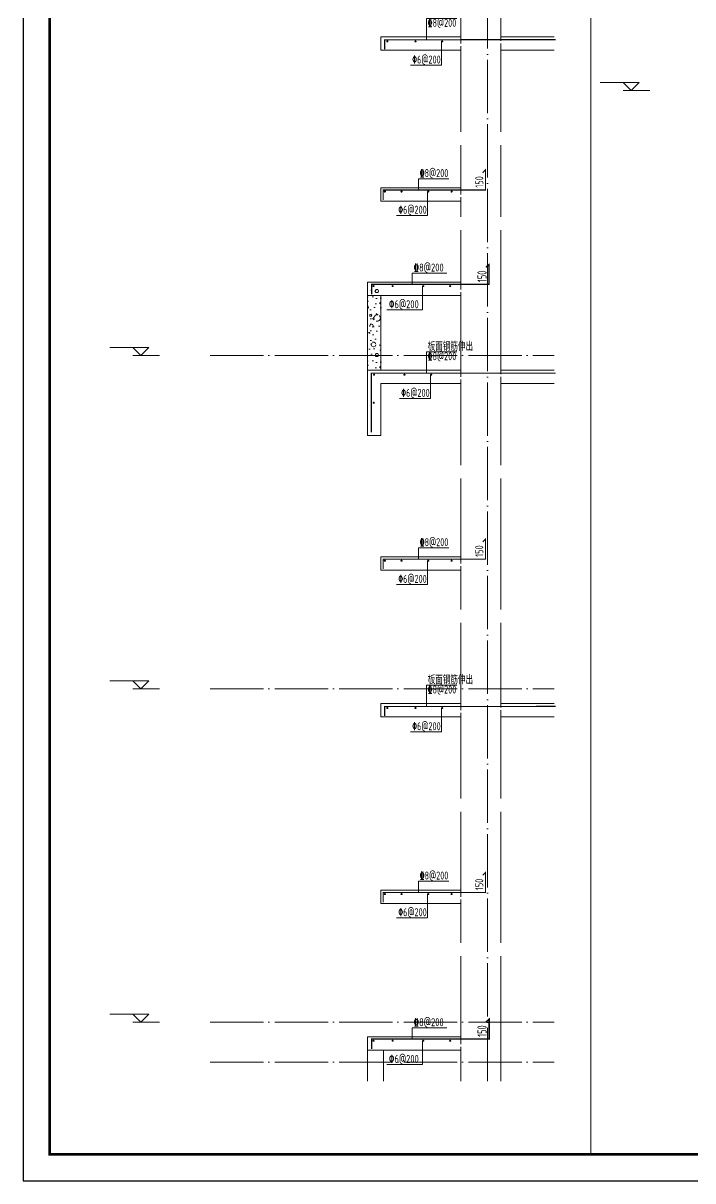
# Model space of a CAD drawing. Extents: x 5874492 to 7194610, y -939842 to -279257.
# Drawn here: x 6055361 to 6060383, y -770562 to -761879 of the extents above; entities that cross this region are included whole.
import ezdxf
from ezdxf.enums import TextEntityAlignment as Align

# ---------------------------------------------------------------- set-up
doc = ezdxf.new("R2010")
doc.units = 0
doc.header["$LTSCALE"] = 1000
doc.linetypes.add('DASH', pattern=[0.35, 0.25, -0.1])
doc.linetypes.add('DOTE', pattern=[2.42, 2, -0.2, 0.02, -0.2])
for name, color, linetype, lineweight in [('A-标注-标高标注', 3, 'Continuous', 15), ('S-墙柱-REIN', 1, 'Continuous', 20), ('S-大样-HATCH', 251, 'Continuous', 20), ('S-大样-实线', 2, 'Continuous', 20), ('S-大样-标高', 3, 'Continuous', 20), ('S-大样-虚线', 4, 'DASH', 20), ('S-板-BEAM', 4, 'DASH', 20), ('S-轴网-轴线', 1, 'DOTE', 9), ('S-通用-TEXT', 7, 'Continuous', 20)]:
    doc.layers.add(name, color=color, linetype=linetype, lineweight=lineweight)
doc.layers.add('Y-云图图框', color=7, linetype='Continuous')
doc.styles.add('_YT_Name', font='', dxfattribs={"width": 0.8})
doc.styles.add('_YT_Sign_Text', font='ros.shx', dxfattribs={"width": 0.8, "bigfont": 'hztxt.shx'})
doc.styles.get("Standard").update_dxf_attribs({"font": 'gbenor.shx', "bigfont": 'gbcbig.shx'})
doc.styles.add('TSSD_Rein', font='tssdeng.shx', dxfattribs={"width": 0.7, "bigfont": 'hztxt.shx'})
doc.styles.get('_YT_Name').set_extended_font_data('SimHei')

# ---------------------------------------------------------------- blocks, each defined once
blk = doc.blocks.new('ECMCTK_A1_竖_单行图名--0')
at = {"color": 4}
blk.add_lwpolyline([(0, 0), (594, 0), (594, 841), (0, 841)], close=True, dxfattribs=at)
at = {"const_width": 1}
blk.add_lwpolyline([(10, 10), (584, 10), (584, 816), (10, 816)], close=True, dxfattribs=at)
at = {"color": 80, "flags": 3}
for tag, height, p in [('YTHQINS', 3, (593.31, 817.5)), ('ECMCKEY', 3, (440.09, 590.57)), ('YTTQINS', 3.75, (595.35, 11.88)), ('YTFRAME', 3, (375.97, 4.92)), ('YTBARCODE_T1', 3, (493.74, 4.57))]:
    blk.add_attdef(tag, text='', height=height, dxfattribs=at).set_placement(p, align=Align.MIDDLE_CENTER)
for tag, height, style, width, p in [('证书编号', 4, '_YT_Sign_Text', 0.8, (461.87, 43.81)), ('审查批准号', 4, '_YT_Sign_Text', 0.8, (514.06, 43.81)), ('工程号', 4, '_YT_Sign_Text', 0.5, (557.08, 44.12)), ('设计单位', 6, '_YT_Name', 0.8, (376.75, 38.6)), ('建设单位', 4, '_YT_Sign_Text', 0.8, (487.96, 36.11)), ('阶段', 4, '_YT_Sign_Text', 0.8, (557.08, 35.81)), ('项目号', 4, '_YT_Sign_Text', 0.5, (575.08, 33.72)), ('项目名称', 4, '_YT_Sign_Text', 0.8, (487.96, 28.11)), ('专业', 4, '_YT_Sign_Text', 0.8, (557.08, 27.31)), ('图纸编号', 4, '_YT_Sign_Text', 0.5, (556.93, 19.36)), ('图纸名称', 4.5, '_YT_Name', 0.8, (488.39, 15.06)), ('版本号', 4, '_YT_Sign_Text', 0.8, (575.08, 13)), ('出图比例', 4.2, '_YT_Sign_Text', 0.8, (434.82, 11.78)), ('日期', 4, '_YT_Sign_Text', 0.5, (556.88, 12.13))]:
    blk.add_attdef(tag, text='', height=height, dxfattribs=dict(style=style, width=width)).set_placement(p, align=Align.CENTER)
at = {"style": '_YT_Sign_Text', "width": 0.8, "flags": 3}
for tag, p, height in [('[审定人]', (343.95, 27.81), 4.1), ('{审定人}', (358.87, 26.45), 6.24), ('[校对人]', (395.23, 27.82), 4.1), ('{校对人}', (411.35, 26.53), 6.24), ('[审核人]', (344.01, 19.76), 4.1), ('{审核人}', (359.98, 18.44), 6.24), ('[设计人]', (395.47, 20.21), 4.1), ('{设计人}', (411.48, 18.54), 6.24), ('{项目负责人}', (361.28, 10.72), 6.24), ('[项目负责人]', (343.78, 12.01), 4.1), ('[专业负责人]', (395.74, 11.77), 4.1), ('{专业负责人}', (411.58, 10.36), 6.24)]:
    blk.add_attdef(tag, p, '', height=height, dxfattribs=at)
at = {"color": 80, "flags": 3}
for tag, p in [('YTQRCODE', (304.56, 12.07)), ('YTBZSIT', (10, 10)), ('EXT_TK_LEFT', (10, 10))]:
    blk.add_attdef(tag, p, '', height=3, dxfattribs=at)
blk = doc.blocks.new('20191016.08465800')
at = {"layer": 'S-墙柱-REIN', "const_width": 8}
blk.add_lwpolyline([(516.8, 0), (516.8, 562.5), (1822.9, 562.5)], dxfattribs=at)
at = {"layer": 'S-墙柱-REIN', "ltscale": 0.2, "const_width": 8}
for points in [[(533.6, 547.5, 1), (525.6, 547.5, 1)], [(733.6, 547.5, 1), (725.6, 547.5, 1)], [(933.6, 547.5, 1), (925.6, 547.5, 1)], [(533.6, 347.5, 1), (525.6, 347.5, 1)], [(533.6, 147.5, 1), (525.6, 147.5, 1)]]:
    blk.add_lwpolyline(points, format="xyb", close=True, dxfattribs=at)
at = {"layer": 'S-通用-TEXT'}
for p, q in [((0, 377.5), (516.8, 377.5)), ((158.5, 77.5), (399.6, 77.5))]:
    blk.add_line(p, q, dxfattribs=at)
blk.add_lwpolyline([(399.6, 77.5), (529.6, 143.5)], dxfattribs=at)
at = {"layer": 'S-通用-TEXT', "style": 'TSSD_Rein', "width": 0.7}
for s, p in [('板面钢筋\x848@200伸出', (15, 383.4, 0)), ('并附加\x848@200', (15, 305.9, 0)), ('\x826@200', (173.5, 83.4, 0))]:
    blk.add_text(s, height=60, dxfattribs=at).set_placement(p)
blk = doc.blocks.new('20191016.09045092')
at = {"layer": 'S-墙柱-REIN', "const_width": 9, "elevation": 0}
blk.add_lwpolyline([(1897.4, 443.1), (514.2, 443), (514.2, 0)], dxfattribs=at)
at = {"layer": 'S-墙柱-REIN', "const_width": 8, "elevation": 0}
for points in [[(538.5, 430.8, 1), (530.5, 430.8, 1)], [(766.5, 430.8, 1), (758.5, 430.8, 1)], [(966.5, 430.8, 1), (958.5, 430.8, 1)]]:
    blk.add_lwpolyline(points, format="xyb", close=True, dxfattribs=at)
at = {"layer": 'S-墙柱-REIN', "const_width": 8}
blk.add_lwpolyline([(536.2, 220.7, 1), (528.2, 220.7, 1)], format="xyb", close=True, dxfattribs=at)
at = {"layer": 'S-大样-虚线', "ltscale": 0.2}
for p, q in [((1186.2, 464.1), (1186.2, 364.1)), ((1486.2, 364.1), (1486.2, 464.1))]:
    blk.add_line(p, q, dxfattribs=at)
at = {"layer": 'S-板-BEAM', "ltscale": 0.2}
blk.add_line((1186.2, 464.1), (1186.2, 364.1), dxfattribs=at)
at = {"layer": 'S-通用-TEXT', "elevation": 0}
for points in [[(1154.2, 601.8), (927.1, 601.8), (927.1, 443)], [(724.4, 252.6), (957.3, 252.6), (957.2, 430.8)]]:
    blk.add_lwpolyline(points, dxfattribs=at)
at = {"layer": 'S-板-BEAM', "ltscale": 0.2}
blk.add_blockref('20191016.08465800', (0, 7491.7), dxfattribs=at)
at = {"layer": 'S-通用-TEXT', "style": 'TSSD_Rein', "width": 0.7}
for s, p in [('板面钢筋伸出', (936.7, 610.3, 0)), ('\x848@200', (936.7, 539.8, 0)), ('\x826@200', (738.3, 264.7, 0))]:
    blk.add_text(s, height=60, dxfattribs=at).set_placement(p)
blk = doc.blocks.new('20180119.17033550')
at = {"layer": 'S-墙柱-REIN', "const_width": 9, "elevation": 0}
blk.add_lwpolyline([(50, 116.5), (50, 190.4), (816.9, 190.5), (816.9, 340.4), (795.7, 319.2)], dxfattribs=at)
at = {"layer": 'S-墙柱-REIN', "const_width": 8, "elevation": 0}
for points in [[(66.5, 178.2, 1), (58.5, 178.2, 1)], [(191.5, 178.2, 1), (183.5, 178.2, 1)], [(391.5, 178.2, 1), (383.5, 178.2, 1)], [(566.7, 178.2, 1), (558.7, 178.2, 1)]]:
    blk.add_lwpolyline(points, format="xyb", close=True, dxfattribs=at)
at = {"layer": 'S-板-BEAM', "ltscale": 0.2}
blk.add_line((633.2, 206.5), (633.2, 106.5), dxfattribs=at)
at = {"layer": 'S-通用-TEXT', "elevation": 0}
for points in [[(541.7, 275.2), (314.5, 275.2), (314.5, 190.4)], [(149.4, 0), (382.2, 0), (382.2, 178.2)]]:
    blk.add_lwpolyline(points, dxfattribs=at)
at = {"layer": 'S-通用-TEXT', "style": 'TSSD_Rein', "width": 0.7}
for s, p in [('\x848@200', (324.2, 287.3, 0)), ('\x826@200', (163.3, 12.1, 0))]:
    blk.add_text(s, height=60, dxfattribs=at).set_placement(p)
blk.add_text('150', height=60, rotation=90, dxfattribs=at).set_placement((800.4, 208, 0))
blk = doc.blocks.new('ffff3r')
at = {"layer": 'S-墙柱-REIN', "const_width": 9, "elevation": 0}
blk.add_lwpolyline([(754315.8, 830395.6), (753033, 830395.4), (753033, 830324.2)], dxfattribs=at)
at = {"layer": 'S-墙柱-REIN', "const_width": 8, "elevation": 0}
for points in [[(753056.4, 830383.3, 1), (753048.4, 830383.3, 1)], [(753267.4, 830383.3, 1), (753259.4, 830383.3, 1)], [(753467.4, 830383.3, 1), (753459.4, 830383.3, 1)]]:
    blk.add_lwpolyline(points, format="xyb", close=True, dxfattribs=at)
at = {"layer": 'S-大样-实线', "ltscale": 0.5}
for p, q in [((753604.6, 831516.5), (753604.6, 832105.1)), ((753904.6, 831123.6), (753904.6, 832105.1)), ((753604.6, 831516.5), (753004.6, 831516.5)), ((753004.6, 831416.5), (753004.6, 831516.5)), ((753004.6, 831416.5), (753604.6, 831416.5)), ((753604.6, 831123.6), (753604.6, 831416.5)), ((753604.6, 830416.5), (753604.6, 831023.6)), ((753904.6, 830416.5), (753904.6, 831023.6)), ((753604.6, 830416.5), (753004.6, 830416.5)), ((753004.6, 830316.5), (753004.6, 830416.5)), ((754304.6, 830416.5), (753904.6, 830416.5)), ((753004.6, 830316.5), (753604.6, 830316.5)), ((753604.6, 829705.1), (753604.6, 830316.5)), ((753904.6, 829705.1), (753904.6, 830316.5)), ((753904.6, 830316.5), (754304.6, 830316.5))]:
    blk.add_line(p, q, dxfattribs=at)
at = {"layer": 'S-大样-虚线', "ltscale": 0.2}
for p, q in [((753604.6, 830416.5), (753604.6, 830316.5)), ((753904.6, 830316.5), (753904.6, 830416.5))]:
    blk.add_line(p, q, dxfattribs=at)
at = {"layer": 'S-板-BEAM', "ltscale": 0.2}
blk.add_line((753604.6, 830416.5), (753604.6, 830316.5), dxfattribs=at)
at = {"layer": 'S-通用-TEXT', "elevation": 0}
for points in [[(753572.6, 830554.2), (753345.5, 830554.2), (753345.5, 830395.5)], [(753225.3, 830205), (753458.2, 830205), (753458.1, 830383.3)]]:
    blk.add_lwpolyline(points, dxfattribs=at)
at = {"layer": 'S-墙柱-REIN'}
blk.add_blockref('20180119.17033550', (752971.4, 831310), dxfattribs=at)
at = {"layer": 'S-通用-TEXT', "style": 'TSSD_Rein', "width": 0.7}
for s, p in [('板面钢筋伸出', (753355.1, 830562.8, 0)), ('\x848@200', (753355.1, 830492.3, 0)), ('\x826@200', (753239.2, 830217.1, 0))]:
    blk.add_text(s, height=60, dxfattribs=at).set_placement(p)

msp = doc.modelspace()

# ---------------------------------------------------------------- hatches: boundary and pattern name
at = {"layer": 'S-大样-HATCH', "ltscale": 0.5}
h = msp.add_hatch(dxfattribs=at)
h.set_pattern_fill('加气混凝土', color=256, scale=20)
h.set_pattern_definition([(0, (5309111.48, -1538632.59), (120, 240), [0, -240]), (0, (5308971.08, -1538664.99), (120, 240), [0, -240]), (0, (5309049.08, -1538667.39), (120, 240), [0, -240]), (0, (5309134.28, -1538596.59), (120, 240), [0, -240]), (0, (5309034.68, -1538679.39), (120, 240), [0, -240]), (0, (5309158.28, -1538445.39), (120, 240), [0, -240]), (0, (5309085.08, -1538464.59), (120, 240), [0, -240]), (0, (5309123.48, -1538494.59), (120, 240), [0, -240]), (0, (5308927.88, -1538499.39), (120, 240), [0, -240]), (0, (5309045.48, -1538510.19), (120, 240), [0, -240]), (0, (5308999.88, -1538571.39), (120, 240), [0, -240]), (0, (5309002.28, -1538661.39), (120, 240), [0, -240]), (0, (5309092.28, -1538670.99), (120, 240), [0, -240]), (0, (5309158.28, -1538565.39), (120, 240), [0, -240]), (0, (5308933.88, -1538602.59), (120, 240), [0, -240]), (0, (5308954.28, -1538561.79), (120, 240), [0, -240]), (0, (5309047.88, -1538578.59), (120, 240), [0, -240]), (0, (5309014.28, -1538613.39), (120, 240), [0, -240]), (0, (5308995.08, -1538534.19), (120, 240), [0, -240]), (0, (5309025.08, -1538444.19), (120, 240), [0, -240]), (0, (5308943.48, -1538652.99), (120, 240), [0, -240]), (0, (5309075.48, -1538493.39), (120, 240), [0, -240]), (0, (5308963.88, -1538489.79), (120, 240), [0, -240]), (0, (5308944.68, -1538458.59), (120, 240), [0, -240]), (130.601294, (5309143.539, -1538520.528), (-599.99999337, 720.00000315), [10.53662, -4414.8444]), (18.434949, (5309126.396, -1538515.957), (599.9999978, 239.9999982), [10.842096, -1507.05116]), (90, (5309126.4, -1538526.24), (120, 240), [10.285714, -469.71426]), (161.565051, (5309136.68, -1538529.67), (-600.000003, 239.9999821), [10.842096, -1507.05116]), (53.1301023, (5309136.68, -1538529.67), (120.0000002, 239.9999999), [11.42857, -1188.5714]), (135, (5309145.825, -1538651.96), (-120.0000145, 239.999984), [9.697464, -669.12504]), (45, (5309132.11, -1538651.96), (119.999999, 239.999999), [9.697464, -669.12504]), (135, (5309138.97, -1538658.81), (-120.0000145, 239.999984), [9.697464, -669.12504]), (45, (5309138.97, -1538658.81), (119.999999, 239.999999), [9.697464, -669.12504]), (116.56505, (5309030.4, -1538490.81), (-2e-05, 479.999987), [12.77753, -255.5506]), (180, (5309024.68, -1538479.39), (-120, 240), [13.714286, -226.2857]), (63.434949, (5309005.25, -1538490.81), (1e-06, 479.999998), [12.77753, -255.5506]), (116.56505, (5309010.97, -1538502.24), (-2e-05, 479.999987), [12.77753, -255.5506]), (0, (5309010.97, -1538502.24), (120, 240), [13.714286, -226.2857]), (63.434949, (5309024.68, -1538502.24), (1e-06, 479.999998), [12.77753, -255.5506]), (107.102728, (5309120.682, -1538571.957), (-359.99998624, 1200.000001936), [15.54454, -6513.161]), (143.972626, (5309116.11, -1538557.1), (-2279.9999711, 1679.9999981), [15.54454, -3248.808]), (180, (5309103.54, -1538547.96), (-120, 240), [14.85714, -225.14284]), (36.0273733, (5309076.11, -1538557.1), (2279.99998315, 1679.9999819), [15.54454, -3248.808]), (71.565051, (5309071.54, -1538570.814), (360.0000018, 1199.999998), [14.456126, -1503.43712]), (107.102728, (5309076.11, -1538585.671), (-359.99998624, 1200.000001936), [15.54454, -6513.161]), (143.972626, (5309088.682, -1538594.814), (-2279.9999711, 1679.9999981), [15.54454, -3248.808]), (0, (5309088.68, -1538594.81), (120, 240), [14.85714, -225.14284]), (36.0273733, (5309103.539, -1538594.814), (2279.99998315, 1679.9999819), [15.54454, -3248.808]), (71.565051, (5309116.11, -1538585.67), (360.0000018, 1199.999998), [14.456126, -1503.43712]), (150.255118, (5309122.968, -1538459.957), (-360.00000085, 239.999997), [9.21401, -1925.72784]), (90, (5309114.97, -1538464.53), (120, 240), [9.14286, -470.8571]), (29.7448813, (5309114.968, -1538464.528), (360.0000002, 239.9999989), [9.21401, -1925.72784]), (116.56505, (5309066.97, -1538630.24), (-2e-05, 479.999987), [12.77753, -255.5506]), (168.690067, (5309061.253, -1538618.814), (-1080.0000008, 239.999994), [11.6549, -2435.8742]), (41.1859251, (5309040.682, -1538624.528), (2999.99998182, 2639.99997692), [12.14874, -5090.3208]), (90, (5309040.68, -1538635.96), (120, 240), [11.42857, -468.5714]), (138.814074, (5309049.825, -1538643.957), (-2999.99994668, 2640.00001681), [12.14874, -5090.3208]), (16.6992442, (5309049.825, -1538643.957), (3959.99997021, 1199.99998743), [11.93178, -4999.415]), (60.9453959, (5309061.253, -1538640.528), (119.99999968, 239.99999788), [11.766434, -4930.1358]), (109.983106, (5308966.396, -1538529.671), (-600.00000226, 1679.99999555), [13.3768, -5604.879]), (155.556045, (5308961.825, -1538517.1), (-1560.00000595, 719.99998504), [13.809194, -5786.0526]), (24.4439547, (5308936.682, -1538517.1), (1560.00000078, 719.99999654), [13.809194, -5786.0526]), (70.0168934, (5308932.11, -1538529.671), (600.00000181, 1679.99999583), [13.3768, -5604.879]), (109.983106, (5308936.682, -1538542.243), (-600.00000226, 1679.99999555), [13.3768, -5604.879]), (160.016893, (5308949.253, -1538546.814), (-600.00000035, 239.99998907), [13.3768, -2795.751]), (19.9831065, (5308949.253, -1538546.814), (599.9999967, 239.9999996), [13.3768, -2795.751]), (70.0168934, (5308961.825, -1538542.243), (600.00000181, 1679.99999583), [13.3768, -5604.879]), (122.005383, (5309055.54, -1538551.386), (-120.0000161, 239.99998775), [10.781693, -2253.3736]), (18.434949, (5309039.54, -1538545.67), (599.9999978, 239.9999982), [10.842096, -1507.05116]), (90, (5309039.54, -1538555.96), (120, 240), [10.285714, -469.71426]), (161.565051, (5309049.825, -1538559.386), (-600.000003, 239.9999821), [10.842096, -1507.05116]), (54.4623222, (5309049.825, -1538559.386), (839.99999878, 1199.9999982), [9.83123, -4119.2846]), (116.56505, (5308985.82, -1538609.67), (-2e-05, 479.999987), [12.77753, -255.5506]), (180, (5308980.1, -1538598.24), (-120, 240), [12.57143, -227.42856]), (59.0362434, (5308960.682, -1538609.671), (120.0000004, 239.99999884), [13.32789, -2785.5288]), (120.963756, (5308967.54, -1538621.1), (-120.0000164, 239.99998898), [13.32789, -2785.5288]), (0, (5308967.54, -1538621.1), (120, 240), [12.57143, -227.42856]), (63.434949, (5308980.1, -1538621.1), (1e-06, 479.999998), [12.77753, -255.5506])])
h.paths.add_polyline_path([(6058044.5, -763873), (6057944.5, -763873), (6057944.5, -764483), (6058044.5, -764483)], flags=17)

# ---------------------------------------------------------------- linework, layer by layer
at = {"layer": 'A-标注-标高标注'}
for p, q in [((6059981.5, -762324.7), (6059689.2, -762324.7)), ((6059921.5, -762384.7), (6059861.5, -762324.7)), ((6059921.5, -762384.7), (6059981.5, -762324.7)), ((6060061.5, -762384.7), (6059861.5, -762384.7))]:
    msp.add_line(p, q, dxfattribs=at)
at = {"layer": 'S-大样-HATCH', "ltscale": 0.5}
msp.add_line((6059618.7, -754242), (6059618.7, -770362), dxfattribs=at)
at = {"layer": 'S-大样-实线', "ltscale": 0.5}
for p, q in [((6058644.5, -763114.5), (6058644.5, -762794.5)), ((6058944.5, -763333), (6058944.5, -762794.5)), ((6058044.5, -763214.5), (6058044.5, -763114.5)), ((6058644.5, -763114.5), (6058044.5, -763114.5)), ((6058044.5, -763214.5), (6058644.5, -763214.5)), ((6058644.5, -763333), (6058644.5, -763214.5)), ((6058644.5, -763823), (6058644.5, -763433)), ((6058944.5, -764483), (6058944.5, -763433)), ((6057944.5, -763823), (6058644.5, -763823)), ((6057944.5, -764973), (6057944.5, -763823)), ((6057944.5, -763923), (6058644.5, -763923)), ((6058044.5, -764483), (6058044.5, -763923)), ((6058644.5, -764483), (6058644.5, -763923)), ((6058644.5, -764483), (6057944.5, -764483)), ((6059344.5, -764483), (6058944.5, -764483)), ((6058044.5, -764973), (6058044.5, -764583)), ((6058044.5, -764583), (6058644.5, -764583)), ((6058644.5, -765194.5), (6058644.5, -764583)), ((6058944.5, -764583), (6059344.5, -764583)), ((6058944.5, -765194.5), (6058944.5, -764583)), ((6058044.5, -764973), (6057944.5, -764973)), ((6058644.5, -768383), (6058644.5, -767794.5)), ((6058944.5, -768776), (6058944.5, -767794.5)), ((6058044.5, -768483), (6058044.5, -768383)), ((6058644.5, -768383), (6058044.5, -768383)), ((6058044.5, -768483), (6058644.5, -768483)), ((6058644.5, -768776), (6058644.5, -768483)), ((6058644.5, -769483), (6058644.5, -768876)), ((6058944.5, -769583), (6058944.5, -768876)), ((6057944.5, -769813.5), (6057944.5, -769483)), ((6058644.5, -769483), (6057944.5, -769483)), ((6057944.5, -769583), (6058644.5, -769583)), ((6058064.5, -769813.5), (6058064.5, -769583)), ((6058644.5, -769813.5), (6058644.5, -769583)), ((6058944.5, -769813.5), (6058944.5, -769583))]:
    msp.add_line(p, q, dxfattribs=at)
at = {"layer": 'S-大样-标高'}
for p, q in [((6056303.1, -764313), (6056010.9, -764313)), ((6056243.1, -764373), (6056183.1, -764313)), ((6056243.1, -764373), (6056303.1, -764313)), ((6056383.1, -764373), (6056183.1, -764373)), ((6056303.1, -766813), (6056010.9, -766813)), ((6056243.1, -766873), (6056183.1, -766813)), ((6056243.1, -766873), (6056303.1, -766813)), ((6056383.1, -766873), (6056183.1, -766873)), ((6056303.1, -769313), (6056010.9, -769313)), ((6056243.1, -769373), (6056183.1, -769313)), ((6056243.1, -769373), (6056303.1, -769313)), ((6056383.1, -769373), (6056183.1, -769373))]:
    msp.add_line(p, q, dxfattribs=at)
at = {"layer": 'S-轴网-轴线', "ltscale": 0.2}
for p, q in [((6058844.5, -769813.5), (6058844.5, -754542)), ((6056763.8, -764373), (6059344.5, -764373)), ((6056763.8, -766873), (6059344.5, -766873)), ((6056763.8, -769373), (6059344.5, -769373)), ((6056763.8, -769673), (6059344.5, -769673))]:
    msp.add_line(p, q, dxfattribs=at)

# ---------------------------------------------------------------- block references
for p in [(5305039.9, -1592399.5), (5305039.9, -1597399.5)]:
    msp.add_blockref('ffff3r', p)
at = {"layer": 'S-墙柱-REIN'}
for p in [(6058011.3, -763321), (6058011.3, -768589.5)]:
    msp.add_blockref('20180119.17033550', p, dxfattribs=at)
at = {"layer": 'S-墙柱-REIN', "xscale": 1.15}
for p in [(6057916.3, -764029.5), (6057916.4, -769689.5)]:
    msp.add_blockref('20180119.17033550', p, dxfattribs=at)
at = {"layer": 'S-大样-HATCH', "ltscale": 0.2}
msp.add_blockref('20191016.09045092', (6057458.3, -764947.1), dxfattribs=at)
at = {"layer": 'Y-云图图框', "xscale": 20, "yscale": 20, "zscale": 20}
msp.add_blockref('ECMCTK_A1_竖_单行图名--0', (6055361.3, -770562), dxfattribs=at)

doc.saveas('drawing.dxf')
